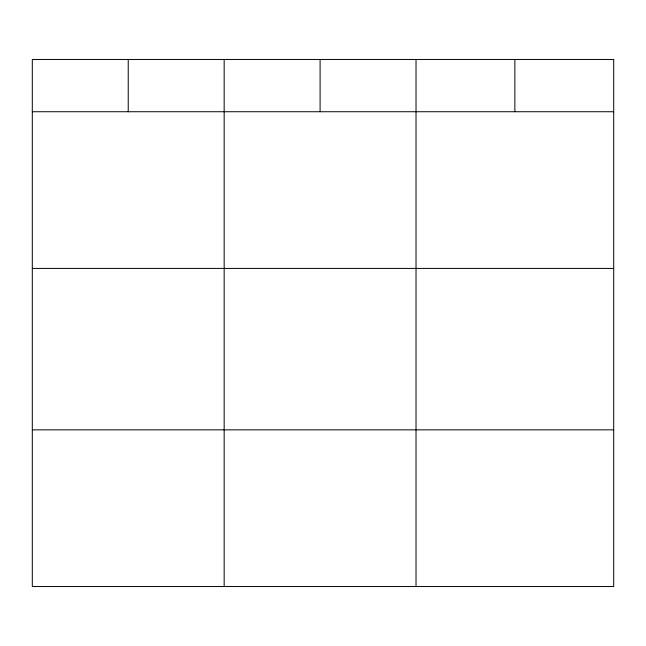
<?xml version="1.0" encoding="UTF-8"?>
<svg xmlns="http://www.w3.org/2000/svg" width="646" height="646" viewBox="0 0 646 646"><rect width="100%" height="100%" fill="white"/><g stroke="black" fill="none" stroke-linecap="round" stroke-linejoin="round"><path stroke-width="0.97" d="M32.3 111.734L613.7 111.734M32.3 268.413L613.7 268.413M32.3 429.848L613.7 429.848M514.862 59.464L514.862 111.734M416.024 59.464L416.024 586.536M320.093 59.464L320.093 111.734M224.162 59.464L224.162 586.536M128.231 59.464L128.231 111.734M613.7 59.464L32.3 59.464L32.3 586.536L613.7 586.536L613.7 59.464"/></g></svg>
